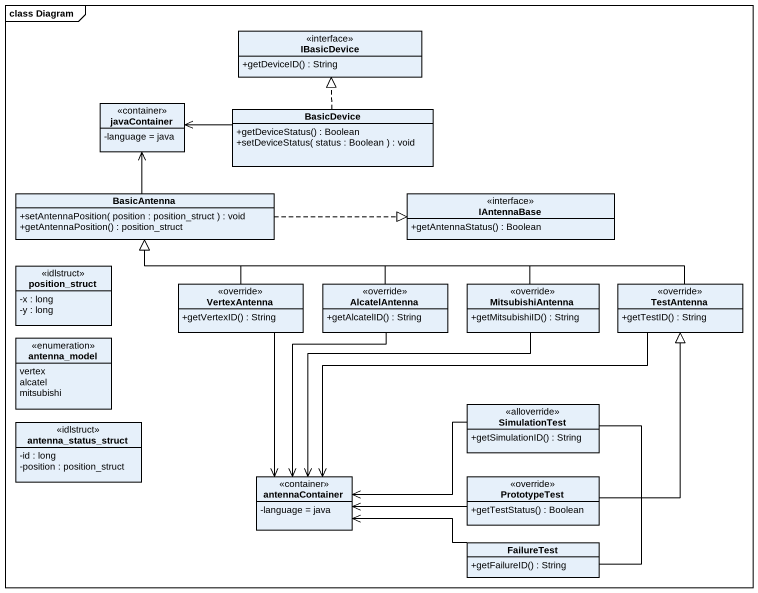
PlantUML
@startuml
mainframe class Diagram
hide circle
hide empty members
skinparam classAttributeIconSize 0
interface IBasicDevice {
  +getDeviceID() : String
}
class javaContainer <<container>> {
  -language = java
}
class BasicDevice {
  +getDeviceStatus() : Boolean
  +setDeviceStatus( status : Boolean ) : void
}
class BasicAntenna {
  +setAntennaPosition( position : position_struct ) : void
  +getAntennaPosition() : position_struct
}
interface IAntennaBase {
  +getAntennaStatus() : Boolean
}
class position_struct <<idlstruct>> {
  -x : long
  -y : long
}
class VertexAntenna <<override>> {
  +getVertexID() : String
}
class AlcatelAntenna <<override>> {
  +getAlcatelID() : String
}
class MitsubishiAntenna <<override>> {
  +getMitsubishiID() : String
}
class TestAntenna <<override>> {
  +getTestID() : String
}
enum antenna_model {
  vertex
  alcatel
  mitsubishi
}
class antenna_status_struct <<idlstruct>> {
  -id : long
  -position : position_struct
}
class SimulationTest <<alloverride>> {
  +getSimulationID() : String
}
class antennaContainer <<container>> {
  -language = java
}
class PrototypeTest <<override>> {
  +getTestStatus() : Boolean
}
class FailureTest {
  +getFailureID() : String
}
BasicDevice .up.|> IBasicDevice
BasicDevice -left-> javaContainer
BasicAntenna -up-> javaContainer
BasicAntenna .right.|> IAntennaBase
VertexAntenna -up-|> BasicAntenna
VertexAntenna --> antennaContainer
AlcatelAntenna -left-|> BasicAntenna
AlcatelAntenna --> antennaContainer
MitsubishiAntenna -left-|> BasicAntenna
MitsubishiAntenna --> antennaContainer
TestAntenna -left-|> BasicAntenna
TestAntenna -left-> antennaContainer
SimulationTest -up-|> TestAntenna
SimulationTest -left-> antennaContainer
PrototypeTest -up-|> TestAntenna
PrototypeTest -left-> antennaContainer
FailureTest -up-|> TestAntenna
FailureTest -left-> antennaContainer
@enduml
